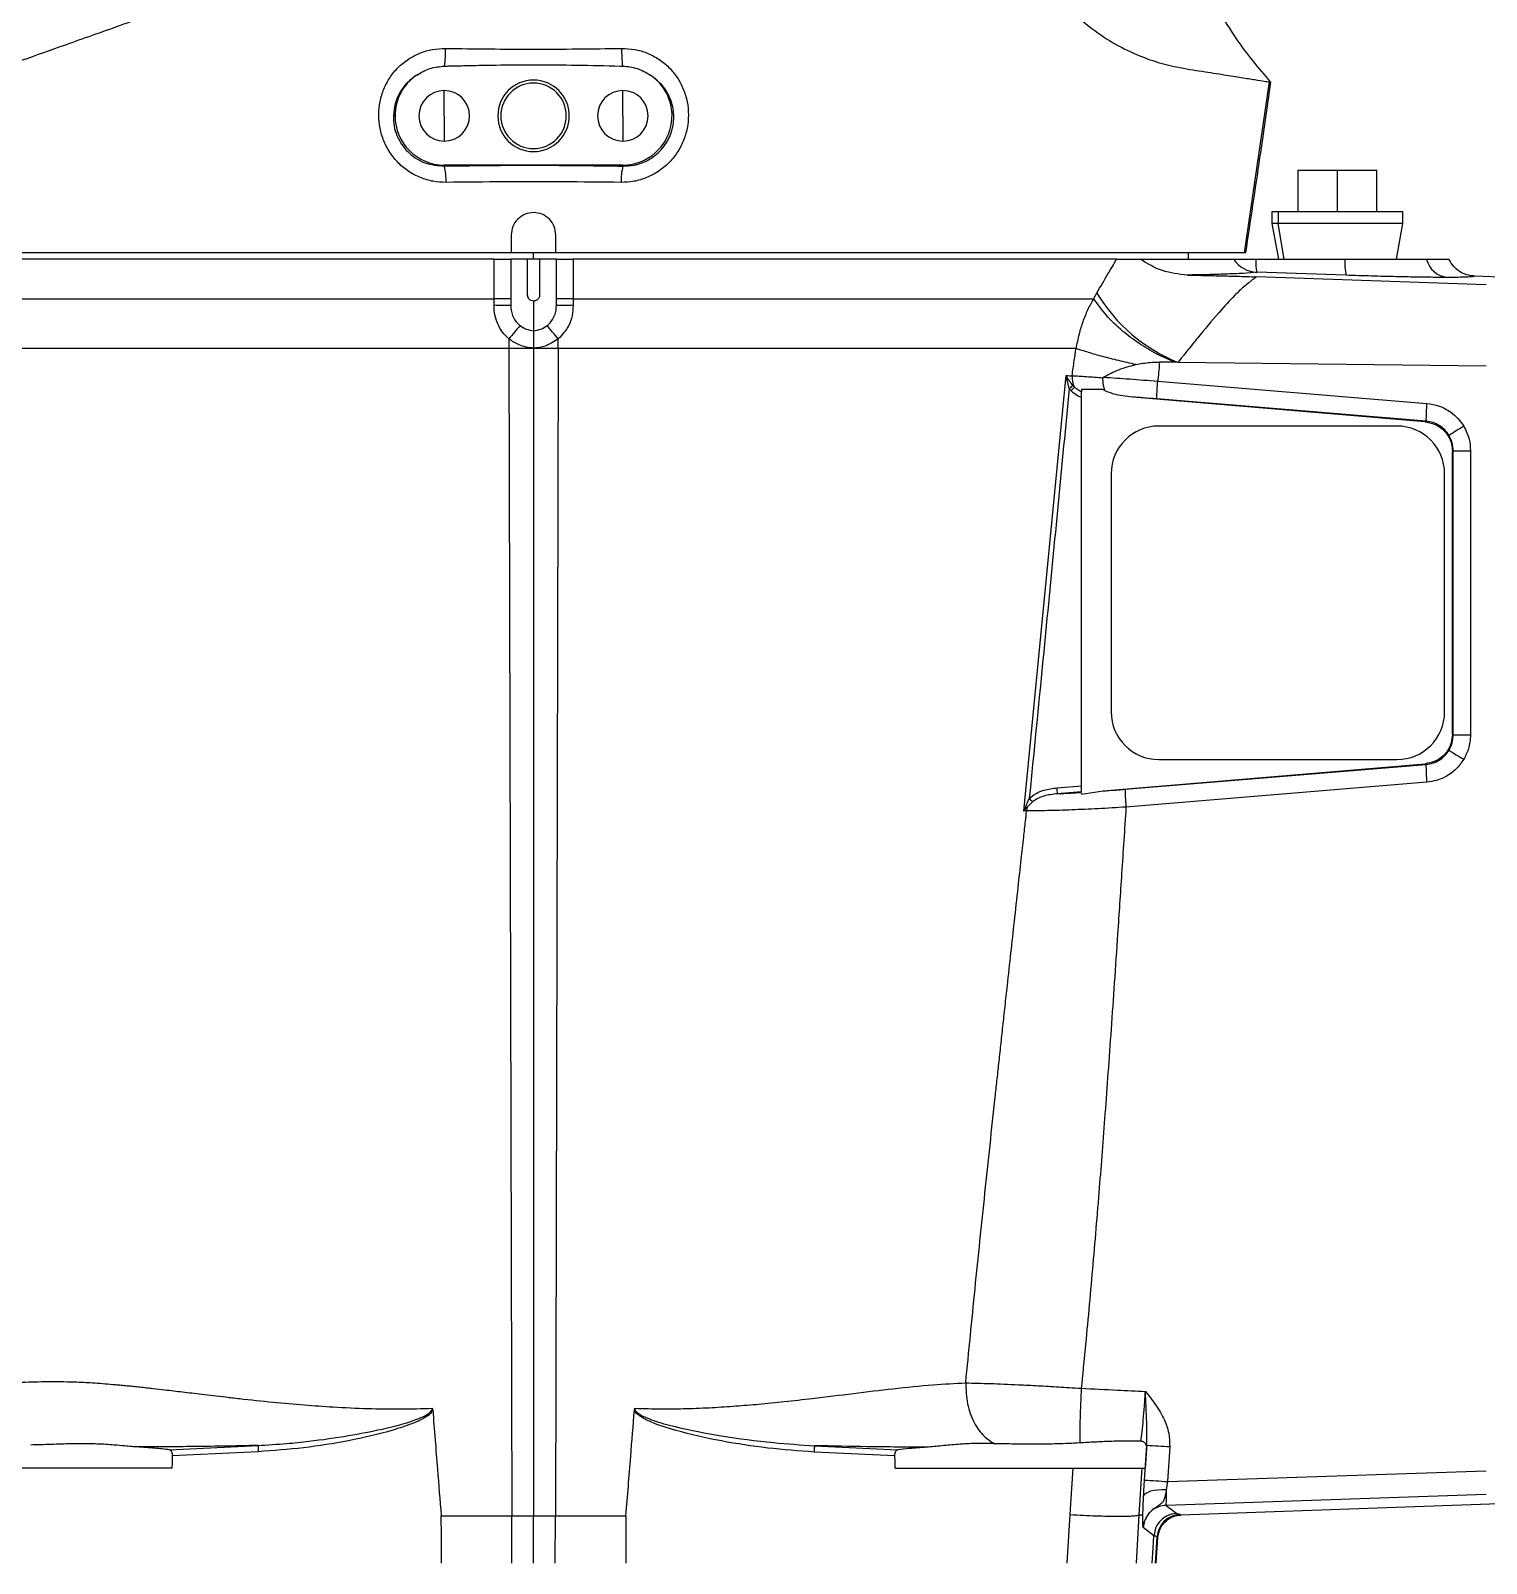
# Model space of a CAD drawing. Header units: millimetres. Extents: x -13464 to 9471, y -517 to 17126.
# Drawn here: x 6704.9 to 6949.3, y 452.9 to 710.4 of the extents above; entities that cross this region are included whole.
import ezdxf

# ---------------------------------------------------------------- set-up
doc = ezdxf.new("R2010")
doc.units = ezdxf.units.MM

msp = doc.modelspace()

# ---------------------------------------------------------------- linework, layer by layer
at = {"color": 7, "linetype": 'Continuous', "lineweight": 25}
for p, q in [((6774.34, 696.05), (6774.34, 700.3)), ((6804.34, 696.05), (6804.34, 700.3)), ((6912.89, 701.74), (6908.65, 673.05)), ((6766.08, 696.05), (6765.8, 696.05)), ((6774.34, 696.05), (6774.34, 691.8)), ((6804.34, 696.05), (6804.34, 691.8)), ((6774.34, 687.61), (6774.34, 687.78)), ((6804.34, 687.78), (6774.34, 687.78)), ((6804.34, 687.61), (6804.34, 687.78)), ((6917.7, 686.95), (6917.7, 679.95)), ((6917.7, 686.95), (6924.34, 686.95)), ((6924.34, 679.95), (6924.34, 686.95)), ((6924.34, 686.95), (6930.98, 686.95)), ((6930.98, 679.95), (6930.98, 686.95)), ((6913.34, 679.95), (6913.34, 677.95)), ((6914.39, 679.95), (6913.34, 679.95)), ((6914.39, 679.95), (6914.39, 677.95)), ((6935.34, 679.95), (6914.39, 679.95)), ((6935.34, 677.95), (6935.34, 679.95)), ((6913.34, 677.95), (6914.44, 671.95)), ((6914.39, 677.95), (6913.34, 677.95)), ((6935.34, 677.95), (6914.39, 677.95)), ((6915.39, 671.95), (6914.39, 677.95)), ((6934.24, 671.95), (6935.34, 677.95)), ((6782.72, 671.95), (6670.42, 671.95)), ((6782.72, 665.34), (6782.72, 671.95)), ((6782.72, 671.95), (6785.52, 671.95)), ((6785.52, 671.95), (6785.52, 665.34)), ((6788.34, 671.95), (6785.52, 671.95)), ((6793.09, 673.05), (6785.59, 673.05)), ((6788.34, 665.95), (6788.34, 671.95)), ((6790.34, 671.95), (6788.34, 671.95)), ((6789.34, 671.95), (6789.34, 673.05)), ((6790.34, 671.95), (6790.34, 665.95)), ((6793.17, 671.95), (6790.34, 671.95)), ((6793.17, 665.34), (6793.17, 671.95)), ((6793.17, 671.95), (6795.97, 671.95)), ((6795.97, 671.95), (6795.97, 665.34)), ((6887.26, 671.95), (6795.97, 671.95)), ((6887.26, 671.95), (6891.24, 671.95)), ((6899.34, 671.95), (6899.34, 673.05)), ((6906.94, 671.95), (6910.62, 671.95)), ((6908.96, 673.05), (6908.65, 673.05)), ((6925.79, 669.27), (6910.81, 669.77)), ((6949.34, 667.67), (6910.67, 669.01)), ((6953.06, 668.92), (6947.39, 669.12)), ((6670.42, 665.34), (6782.72, 665.34)), ((6785.52, 665.34), (6782.72, 665.34)), ((6785.52, 665.34), (6785.52, 664.18)), ((6789.34, 664.95), (6789.34, 659.96)), ((6793.17, 664.18), (6793.17, 665.34)), ((6795.97, 665.34), (6793.17, 665.34)), ((6795.97, 665.34), (6883.42, 665.34)), ((6785.2, 656.97), (6670.71, 656.97)), ((6789.34, 656.97), (6785.2, 656.97)), ((6785.2, 656.97), (6785.68, 460.95)), ((6789.34, 657.02), (6789.34, 656.97)), ((6793.49, 656.97), (6789.34, 656.97)), ((6789.34, 656.97), (6789.34, 460.95)), ((6793.49, 656.97), (6793.01, 460.95)), ((6880.46, 656.97), (6793.49, 656.97)), ((6897.01, 654.66), (6894.47, 654.69)), ((6897.62, 654.65), (6897.01, 654.66)), ((6949.34, 653.98), (6897.62, 654.65)), ((6871.68, 579.29), (6878.77, 652.42)), ((6879.29, 650.26), (6878.77, 652.42)), ((6894.17, 651.49), (6939.36, 647.75)), ((6880.18, 650.48), (6881.34, 649.72)), ((6884.96, 650.07), (6881.34, 650.07)), ((6881.34, 650.07), (6881.34, 649.72)), ((6881.34, 583.53), (6881.34, 648.72)), ((6885.33, 649.87), (6884.96, 650.07)), ((6939.09, 644.65), (6889.97, 648.81)), ((6939.21, 644.77), (6894.02, 648.51)), ((6934.34, 643.95), (6894.34, 643.95)), ((6939.09, 644.65), (6939.21, 644.77)), ((6943.79, 639.8), (6943.66, 639.68)), ((6943.66, 592.21), (6943.66, 639.68)), ((6943.79, 592.09), (6943.79, 639.8)), ((6943.79, 639.8), (6946.68, 639.8)), ((6946.68, 639.8), (6946.68, 592.09)), ((6886.34, 635.95), (6886.34, 595.95)), ((6942.34, 595.95), (6942.34, 635.95)), ((6943.66, 592.21), (6943.79, 592.09)), ((6943.79, 592.09), (6946.68, 592.09)), ((6885.01, 582.66), (6939.09, 587.24)), ((6888.68, 582.94), (6939.21, 587.12)), ((6894.34, 587.95), (6934.34, 587.95)), ((6939.21, 587.12), (6939.09, 587.24)), ((6877.25, 583.19), (6881.34, 583.53)), ((6881.34, 582.53), (6877.3, 582.19)), ((6881.34, 582.14), (6885.01, 582.66)), ((6881.34, 582.23), (6881.34, 582.14)), ((6939.36, 584.14), (6888.83, 579.96)), ((6872.13, 579.3), (6871.68, 579.29)), ((6871.71, 579.37), (6872.58, 581.4)), ((6872.21, 579.93), (6871.71, 579.37)), ((6872.21, 579.93), (6872.14, 579.3)), ((6873.13, 580.83), (6872.21, 579.93)), ((6728.22, 472.01), (6743.09, 472.75)), ((6743.1, 471.69), (6728.67, 470.98)), ((6850.02, 470.98), (6836.52, 471.64)), ((6836.54, 472.7), (6850.47, 472.01)), ((6891.95, 466.94), (6892.33, 472.8)), ((6896.17, 472.54), (6895.8, 466.68)), ((6728.61, 468.95), (6698.75, 468.95)), ((6850.08, 468.95), (6879.94, 468.95)), ((6891.49, 468.95), (6891, 461.12)), ((6891.49, 468.95), (6892.05, 468.95)), ((6895.8, 466.68), (6949.34, 468.5)), ((6895.8, 466.68), (6895.6, 465.31)), ((6949.34, 464.51), (6895.56, 462.68)), ((6773.84, 460.95), (6785.68, 460.95)), ((6785.68, 460.95), (6789.34, 460.95)), ((6785.7, 452.95), (6785.68, 460.95)), ((6789.34, 460.95), (6793.01, 460.95)), ((6789.34, 452.95), (6789.34, 460.95)), ((6792.99, 452.95), (6793.01, 460.95)), ((6793.01, 460.95), (6804.85, 460.95)), ((6878.97, 452.95), (6879.45, 461.13)), ((6891, 461.11), (6890.52, 452.95)), ((6895.56, 462.68), (6897.37, 461.32)), ((6897.91, 461.14), (6898.04, 461.05)), ((6953.06, 462.97), (6898.04, 461.05)), ((6891.94, 460.06), (6891.7, 458.94)), ((6891.7, 458.94), (6891.71, 459.09)), ((6893.53, 457.57), (6891.7, 458.94)), ((6893.79, 452.95), (6894.06, 457.39)), ((6893.92, 452.95), (6894.19, 457.3)), ((6894.19, 457.3), (6894.06, 457.39))]:
    msp.add_line(p, q, dxfattribs=at)
at = {"color": 7, "linetype": 'Continuous', "lineweight": 25, "flags": 128}
for points in [[(6785.2, 658.59), (6785.2, 658.39), (6785.2, 658.19), (6785.2, 657.98), (6785.2, 657.78), (6785.2, 657.58), (6785.2, 657.38), (6785.2, 657.18), (6785.2, 656.97)], [(6793.49, 656.97), (6793.49, 657.18), (6793.49, 657.38), (6793.49, 657.58), (6793.49, 657.78), (6793.49, 657.98), (6793.49, 658.19), (6793.49, 658.39), (6793.49, 658.59)], [(6897.97, 655.17), (6897.78, 654.88), (6897.62, 654.65)], [(6892.27, 472.3), (6892.15, 470.42), (6892.05, 468.95)], [(6728.67, 470.98), (6728.63, 469.84), (6728.61, 468.95)], [(6850.08, 468.95), (6850.05, 470.08), (6850.02, 470.98)], [(6879.45, 461.13), (6879.72, 465.51), (6879.94, 468.95)], [(6895.6, 465.31), (6894.87, 465.31), (6894.18, 465.26), (6893.54, 465.17), (6892.97, 465.04), (6892.5, 464.87), (6892.14, 464.67), (6891.9, 464.45), (6891.79, 464.2)], [(6773.88, 452.95), (6773.86, 457.43), (6773.84, 460.95)], [(6804.85, 460.95), (6804.83, 456.47), (6804.81, 452.95)], [(6891, 461.11), (6891.37, 461.09), (6891.66, 461.07)], [(6893.25, 452.95), (6893.4, 455.53), (6893.53, 457.57)]]:
    msp.add_lwpolyline(points, dxfattribs=at)
at = {"color": 7, "linetype": 'Continuous', "lineweight": 25}
for centre, radius, start, end in [((6751.71, 707.17), 22.86, 353.0649, 0.5113), ((6826.98, 707.17), 22.86, 179.4887, 186.9351), ((6774.34, 696.05), 8.26, 123.9668, 180), ((6804.34, 696.05), 8.26, 270, 56.0332), ((6774.34, 696.05), 4.25, 0, 180), ((6789.34, 696.05), 6, 90, 270), ((6789.34, 696.05), 5.5, 90, 270), ((6789.34, 696.05), 6, 270, 90), ((6789.34, 696.05), 5.5, 270, 90), ((6804.34, 696.05), 4.25, 0, 180), ((6774.34, 696.05), 8.26, 180, 270), ((6774.34, 696.05), 4.25, 180, 0), ((6804.34, 696.05), 4.25, 180, 0), ((6764.99, 685.16), 9.67, 358.2596, 14.6725), ((6813.7, 685.16), 9.67, 165.3275, 181.7404), ((6911.02, 674.67), 4.91, 213.7323, 267.5062), ((6917.52, 671.43), 6.91, 175.7076, 193.8914), ((6934.72, 671.23), 9.14, 175.5345, 192.3954), ((6943.28, 673.03), 4.14, 195.2035, 263.128), ((6777.54, 268.05), 396.21, 88.8466, 89.2524), ((6801.15, 268.05), 396.21, 90.7476, 91.1534), ((6907.92, 680.6), 27.93, 210.8218, 248.3517), ((7097.13, 397.2), 406.97, 139.6267, 140.0371), ((6481.56, 397.2), 406.97, 39.9629, 40.3733), ((6883.46, 652.15), 3.69, 176.0792, 207.0335), ((6861.54, 674.14), 29.75, 306.6173, 308.1583), ((6862.62, 668.14), 24.91, 312.9295, 314.831), ((6963.68, 645.05), 24.47, 173.6561, 180.657), ((6894.34, 635.95), 8, 90, 180), ((6934.34, 635.95), 8, 0, 90), ((6969.27, 603.14), 47.17, 120.1927, 123.7193), ((6894.34, 595.95), 8, 180, 270), ((6934.34, 595.95), 8, 270, 0), ((6969.27, 628.75), 47.17, 236.2807, 239.8073), ((6963.68, 586.84), 24.47, 179.343, 186.3439), ((6869.15, 582.29), 8.16, 359.343, 6.3439), ((6854.47, 563.5), 25.47, 42.8851, 44.6717), ((6924.9, 934.24), 462.59, 265.9616, 266.4394), ((6924.53, 928.38), 462.59, 265.9616, 266.4394), ((6878.15, 464.25), 17.48, 354.8559, 3.4917), ((6898.06, 457.14), 4, 92.0631, 176.4522), ((6891.89, 460), 0.0739, 54.8262, 62.3096)]:
    msp.add_arc(centre, radius, start, end, dxfattribs=at)
for points, knots in [([(6870.06, 731.4), (6870.31, 730.33), (6870.83, 728.18), (6871.94, 725.15), (6873.26, 722.31), (6875.3, 718.81), (6878.23, 715), (6882.09, 711.36), (6886.08, 708.56), (6890.03, 706.51), (6893.82, 705.08), (6897.79, 704.09), (6901.73, 703.54), (6905.36, 702.93), (6908.32, 702.47), (6910.58, 702.11), (6912.18, 701.85), (6912.63, 701.78), (6912.86, 701.74)], [0, 0, 0, 0, 0.030675, 0.061603, 0.092632, 0.123637, 0.185799, 0.247678, 0.310101, 0.372379, 0.434563, 0.497177, 0.581003, 0.664379, 0.747722, 0.831593, 0.915801, 1, 1, 1, 1]), ([(6734.69, 717.11), (6733.09, 716.26), (6729.8, 714.52), (6724.71, 712.96), (6719.85, 711.17), (6715.2, 709.54), (6709.67, 707.57), (6703.47, 705.37), (6696.84, 703.02), (6690.73, 700.85), (6685.22, 698.9), (6680.39, 697.19), (6676.25, 695.72), (6672.84, 694.51), (6670.12, 693.55), (6668.98, 693.14), (6668.41, 692.94)], [0, 0, 0, 0, 0.049944, 0.102548, 0.151291, 0.201716, 0.251255, 0.334728, 0.417497, 0.50015, 0.584779, 0.667927, 0.749713, 0.833797, 0.917178, 1, 1, 1, 1]), ([(6685.92, 706.24), (6686.49, 706.6), (6687.56, 707.27), (6689.04, 708.12), (6690.07, 708.7), (6690.59, 708.98), (6691.11, 709.26), (6691.64, 709.53), (6692.18, 709.81), (6692.96, 710.21), (6694.05, 710.75), (6695.52, 711.46), (6697.08, 712.18), (6699.42, 713.24), (6702.9, 714.76), (6706.57, 716.28), (6708.4, 717.03)], [0, 0, 0, 0, 0.162704, 0.307905, 0.343062, 0.377032, 0.40982, 0.441429, 0.471865, 0.501133, 0.568505, 0.632596, 0.693511, 0.751372, 0.876231, 1, 1, 1, 1]), ([(6913.17, 701.69), (6912.14, 702.89), (6910.18, 705.2), (6907.1, 709.26), (6905.3, 712.27), (6904.25, 714.03)], [0, 0, 0, 0, 0.3102941, 0.596533, 1, 1, 1, 1]), ([(6774.66, 684.87), (6773.92, 684.9), (6772.45, 684.96), (6770.32, 685.61), (6768.36, 686.65), (6766.62, 688.07), (6765.19, 689.81), (6764.14, 691.81), (6763.49, 693.98), (6763.27, 696.22), (6763.5, 698.45), (6764.14, 700.58), (6765.18, 702.53), (6766.57, 704.24), (6768.28, 705.62), (6770.24, 706.64), (6772.36, 707.28), (6773.83, 707.34), (6774.57, 707.37)], [0, 0, 0, 0, 0.062249, 0.124116, 0.186626, 0.249234, 0.312125, 0.375297, 0.438271, 0.501598, 0.564468, 0.627239, 0.689666, 0.751601, 0.813909, 0.875786, 0.937957, 1, 1, 1, 1]), ([(6804.12, 707.37), (6804.86, 707.34), (6806.34, 707.28), (6808.47, 706.64), (6810.42, 705.62), (6812.13, 704.23), (6813.52, 702.52), (6814.55, 700.57), (6815.2, 698.44), (6815.42, 696.2), (6815.2, 693.96), (6814.55, 691.79), (6813.49, 689.8), (6812.06, 688.06), (6810.32, 686.64), (6808.35, 685.61), (6806.23, 684.96), (6804.76, 684.9), (6804.03, 684.87)], [0, 0, 0, 0, 0.062528, 0.124357, 0.186577, 0.248549, 0.310729, 0.373166, 0.435825, 0.499039, 0.562078, 0.62534, 0.688432, 0.751127, 0.813965, 0.876087, 0.938236, 1, 1, 1, 1]), ([(6769.73, 702.9), (6769.17, 702.5), (6768.33, 701.89), (6767.52, 700.92), (6767.16, 700.39), (6766.98, 700.09), (6766.58, 699.41), (6766, 698.11), (6765.87, 696.73), (6765.8, 696.05)], [0, 0, 0, 0, 0.2503, 0.375125, 0.461687, 0.487255, 0.500962, 0.750209, 1, 1, 1, 1]), ([(6769.73, 702.9), (6770.45, 703.32), (6771.9, 704.16), (6773.57, 704.32), (6774.4, 704.41)], [0, 0, 0, 0, 0.498366, 1, 1, 1, 1]), ([(6774.4, 704.41), (6774.54, 704.41), (6774.93, 704.42), (6776.22, 704.45), (6778.63, 704.5), (6783.21, 704.6), (6791.75, 704.69), (6799.17, 704.52), (6804.15, 704.41), (6804.29, 704.41)], [0, 0, 0, 0, 0.01362, 0.039682, 0.129131, 0.255416, 0.500042, 0.986343, 1, 1, 1, 1]), ([(6804.29, 704.41), (6805.12, 704.33), (6806.78, 704.16), (6808.23, 703.32), (6808.96, 702.9)], [0, 0, 0, 0, 0.496978, 1, 1, 1, 1]), ([(6804.34, 687.61), (6804.96, 687.63), (6805.76, 687.66), (6807.51, 688.07), (6809.48, 688.98), (6811.5, 691.02), (6812.7, 693.52), (6813.03, 696.23), (6812.45, 698.89), (6811.1, 701.26), (6809.68, 702.35), (6808.96, 702.9)], [0, 0, 0, 0, 0.085275, 0.111, 0.250039, 0.379416, 0.499834, 0.62481, 0.749866, 0.874951, 1, 1, 1, 1]), ([(6908.96, 673.05), (6909.76, 678.38), (6911.18, 687.92), (6912.56, 697.48), (6913.17, 701.69)], [0, 0, 0, 0, 0.55862, 1, 1, 1, 1]), ([(6912.86, 701.74), (6912.87, 701.74), (6912.88, 701.74), (6912.89, 701.74), (6912.89, 701.74)], [0, 0, 0, 0, 0.499985, 1, 1, 1, 1]), ([(6912.89, 701.74), (6912.91, 701.73), (6912.96, 701.72), (6913.05, 701.71), (6913.12, 701.7), (6913.17, 701.69)], [0, 0, 0, 0, 0.25, 0.5, 1, 1, 1, 1]), ([(6765.8, 696.05), (6765.82, 695.48), (6765.86, 694.36), (6766.35, 692.75), (6767.14, 691.26), (6768.2, 689.98), (6769.52, 688.92), (6771.51, 687.85), (6773.23, 687.71), (6774.34, 687.61)], [0, 0, 0, 0, 0.1266, 0.249869, 0.372552, 0.500218, 0.616627, 0.750523, 1, 1, 1, 1]), ([(6774.34, 687.61), (6777.14, 687.65), (6782.73, 687.74), (6792.76, 687.77), (6799.95, 687.67), (6804.34, 687.61)], [0, 0, 0, 0, 0.280366, 0.559942, 1, 1, 1, 1]), ([(6804.03, 684.87), (6800.77, 684.91), (6794.26, 684.98), (6784.43, 684.98), (6777.92, 684.91), (6774.66, 684.87)], [0, 0, 0, 0, 0.333607, 0.666393, 1, 1, 1, 1]), ([(6793.09, 676.05), (6793.04, 676.54), (6792.93, 677.52), (6792.06, 678.76), (6790.82, 679.6), (6789.35, 679.89), (6787.87, 679.6), (6786.63, 678.77), (6785.76, 677.52), (6785.65, 676.54), (6785.59, 676.05)], [0, 0, 0, 0, 0.125058, 0.250008, 0.374896, 0.499775, 0.624711, 0.749762, 0.874838, 1, 1, 1, 1]), ([(6785.59, 676.05), (6785.59, 675.49), (6785.59, 674.49), (6785.59, 673.49), (6785.59, 673.05)], [0, 0, 0, 0, 0.56, 1, 1, 1, 1]), ([(6793.09, 673.05), (6793.09, 673.61), (6793.09, 674.61), (6793.09, 675.61), (6793.09, 676.05)], [0, 0, 0, 0, 0.56, 1, 1, 1, 1]), ([(6785.59, 673.05), (6782.01, 673.05), (6774.85, 673.05), (6764.17, 673.05), (6753.66, 673.05), (6743.52, 673.05), (6734.04, 673.05), (6725.24, 673.05), (6717.06, 673.05), (6709.39, 673.05), (6701.83, 673.05), (6694.57, 673.05), (6687.83, 673.05), (6682.09, 673.05), (6677.41, 673.05), (6673.74, 673.05), (6672.24, 673.05), (6671.49, 673.05)], [0, 0, 0, 0, 0.065567, 0.131073, 0.19746, 0.26369, 0.327713, 0.388479, 0.449099, 0.509626, 0.570066, 0.641911, 0.713662, 0.78533, 0.856935, 0.928487, 1, 1, 1, 1]), ([(6908.65, 673.05), (6908.37, 673.05), (6907.82, 673.05), (6905.75, 673.05), (6902.76, 673.05), (6898.82, 673.05), (6893.99, 673.05), (6888.32, 673.05), (6881.88, 673.05), (6874.68, 673.05), (6866.73, 673.05), (6858.06, 673.05), (6848.68, 673.05), (6838.57, 673.05), (6827.75, 673.05), (6816.39, 673.05), (6804.79, 673.05), (6796.99, 673.05), (6793.09, 673.05)], [0, 0, 0, 0, 0.061266, 0.122548, 0.183856, 0.245202, 0.306595, 0.366948, 0.427369, 0.487864, 0.548446, 0.610364, 0.672391, 0.735529, 0.801529, 0.86833, 0.934165, 1, 1, 1, 1]), ([(6883.94, 666.3), (6884.56, 667.37), (6885.68, 669.29), (6886.78, 671.13), (6887.26, 671.95)], [0, 0, 0, 0, 0.560019, 1, 1, 1, 1]), ([(6899.15, 669.31), (6897.7, 669.46), (6894.8, 669.77), (6892.43, 671.22), (6891.24, 671.95)], [0, 0, 0, 0, 0.4993735, 1, 1, 1, 1]), ([(6891.24, 671.95), (6893.02, 671.95), (6896.6, 671.95), (6900.91, 671.95), (6904.49, 671.95), (6906.12, 671.95), (6906.94, 671.95)], [0, 0, 0, 0, 0.250202, 0.500027, 0.750078, 1, 1, 1, 1]), ([(6910.62, 671.95), (6913.38, 671.95), (6918.37, 671.95), (6923.36, 671.95), (6925.6, 671.95)], [0, 0, 0, 0, 0.551444, 1, 1, 1, 1]), ([(6925.6, 671.95), (6926.93, 671.95), (6929.59, 671.95), (6933.31, 671.95), (6936.67, 671.95), (6938.41, 671.95), (6939.28, 671.95)], [0, 0, 0, 0, 0.249786, 0.500367, 0.749672, 1, 1, 1, 1]), ([(6939.28, 671.95), (6939.84, 671.95), (6940.97, 671.95), (6942.13, 671.95), (6942.9, 671.95), (6943.01, 671.95), (6943.06, 671.95)], [0, 0, 0, 0, 0.2494451, 0.4993607, 0.7484774, 1, 1, 1, 1]), ([(6947.39, 669.12), (6946.94, 669.17), (6946.04, 669.27), (6944.83, 669.87), (6943.77, 670.74), (6943.31, 671.53), (6943.06, 671.95)], [0, 0, 0, 0, 0.251968, 0.499713, 0.73413, 1, 1, 1, 1]), ([(6910.81, 669.77), (6910.09, 669.71), (6908.67, 669.59), (6905.77, 669.46), (6902.61, 669.37), (6900.3, 669.33), (6899.15, 669.31)], [0, 0, 0, 0, 0.279704, 0.560094, 0.780324, 1, 1, 1, 1]), ([(6899.15, 669.31), (6900.03, 669.29), (6901.81, 669.25), (6904.64, 669.19), (6907.58, 669.11), (6909.64, 669.05), (6910.67, 669.01)], [0, 0, 0, 0, 0.249781, 0.500076, 0.75013, 1, 1, 1, 1]), ([(6942.78, 668.92), (6942, 668.92), (6940.43, 668.92), (6937.52, 668.96), (6934.07, 669.03), (6930.12, 669.13), (6927.22, 669.22), (6925.79, 669.27)], [0, 0, 0, 0, 0.183691, 0.371467, 0.56096, 0.783, 1, 1, 1, 1]), ([(6910.49, 668.81), (6910.47, 668.8), (6910.44, 668.78), (6910.38, 668.73), (6910.29, 668.67), (6910.13, 668.55), (6909.84, 668.33), (6909.31, 667.92), (6908.37, 667.13), (6906.66, 665.51), (6904.09, 662.69), (6901.5, 659.56), (6899.54, 657.12), (6898.67, 656.03), (6898.24, 655.51), (6898.06, 655.28), (6897.97, 655.17)], [0, 0, 0, 0, 0.0041073, 0.0073239, 0.0130862, 0.0234349, 0.0421015, 0.0760258, 0.1383492, 0.2545503, 0.4742339, 0.767554, 0.8981085, 0.9553201, 0.9803774, 1, 1, 1, 1]), ([(6910.67, 669.01), (6910.63, 668.98), (6910.58, 668.91), (6910.52, 668.84), (6910.49, 668.81)], [0, 0, 0, 0, 0.56, 1, 1, 1, 1]), ([(6947.39, 669.12), (6947.32, 669.08), (6947.18, 669.02), (6946.09, 668.96), (6944.63, 668.92), (6943.39, 668.92), (6942.78, 668.92)], [0, 0, 0, 0, 0.278447, 0.560429, 0.78162, 1, 1, 1, 1]), ([(6782.71, 664.23), (6782.71, 664.44), (6782.72, 664.81), (6782.72, 665.18), (6782.72, 665.34)], [0, 0, 0, 0, 0.560001, 1, 1, 1, 1]), ([(6785.2, 658.59), (6784.82, 658.96), (6784.05, 659.69), (6783.27, 661.1), (6782.78, 662.63), (6782.73, 663.69), (6782.71, 664.23)], [0, 0, 0, 0, 0.249024, 0.498966, 0.748709, 1, 1, 1, 1]), ([(6785.52, 664.18), (6785.54, 663.85), (6785.57, 663.19), (6785.89, 662.26), (6786.38, 661.44), (6786.85, 661.02), (6787.08, 660.82)], [0, 0, 0, 0, 0.260047, 0.513359, 0.759531, 1, 1, 1, 1]), ([(6789.34, 664.95), (6789.2, 664.96), (6788.91, 665), (6788.57, 665.27), (6788.38, 665.61), (6788.36, 665.84), (6788.34, 665.95)], [0, 0, 0, 0, 0.2703361, 0.5625269, 0.7897972, 1, 1, 1, 1]), ([(6790.34, 665.95), (6790.33, 665.8), (6790.29, 665.51), (6790.02, 665.17), (6789.68, 664.98), (6789.45, 664.96), (6789.34, 664.95)], [0, 0, 0, 0, 0.270187, 0.562332, 0.789676, 1, 1, 1, 1]), ([(6791.61, 660.82), (6791.84, 661.02), (6792.31, 661.44), (6792.8, 662.26), (6793.12, 663.19), (6793.15, 663.85), (6793.17, 664.18)], [0, 0, 0, 0, 0.240469, 0.486641, 0.739953, 1, 1, 1, 1]), ([(6795.98, 664.23), (6795.95, 663.63), (6795.88, 662.44), (6795.19, 660.4), (6794.13, 659.28), (6793.49, 658.59)], [0, 0, 0, 0, 0.28166, 0.561175, 1, 1, 1, 1]), ([(6795.97, 665.34), (6795.97, 665.14), (6795.97, 664.76), (6795.98, 664.39), (6795.98, 664.23)], [0, 0, 0, 0, 0.559999, 1, 1, 1, 1]), ([(6880.46, 656.97), (6880.63, 657.79), (6880.95, 659.34), (6881.61, 661.54), (6882.42, 663.55), (6883.08, 664.74), (6883.42, 665.34)], [0, 0, 0, 0, 0.264605, 0.499911, 0.746251, 1, 1, 1, 1]), ([(6883.42, 665.34), (6883.51, 665.53), (6883.68, 665.85), (6883.86, 666.16), (6883.94, 666.3)], [0, 0, 0, 0, 0.559983, 1, 1, 1, 1]), ([(6897.01, 654.66), (6896, 655.1), (6893.94, 655.99), (6890.97, 657.79), (6888.06, 659.99), (6885.39, 662.55), (6884.07, 664.42), (6883.42, 665.34)], [0, 0, 0, 0, 0.18253, 0.370788, 0.561465, 0.784307, 1, 1, 1, 1]), ([(6787.08, 660.82), (6787.42, 660.6), (6788.11, 660.15), (6788.93, 660.03), (6789.34, 659.96)], [0, 0, 0, 0, 0.487303, 1, 1, 1, 1]), ([(6789.34, 659.96), (6789.76, 660.03), (6790.58, 660.15), (6791.27, 660.6), (6791.61, 660.82)], [0, 0, 0, 0, 0.512697, 1, 1, 1, 1]), ([(6789.34, 659.96), (6789.34, 659.52), (6789.34, 658.64), (6789.34, 657.56), (6789.34, 657.02)], [0, 0, 0, 0, 0.499601, 1, 1, 1, 1]), ([(6789.34, 657.02), (6788.5, 657.14), (6787, 657.36), (6785.75, 658.21), (6785.2, 658.59)], [0, 0, 0, 0, 0.55916, 1, 1, 1, 1]), ([(6793.49, 658.59), (6792.78, 658.13), (6791.51, 657.29), (6790.01, 657.1), (6789.34, 657.02)], [0, 0, 0, 0, 0.560044, 1, 1, 1, 1]), ([(6879.78, 652.41), (6879.9, 653.26), (6880.1, 654.79), (6880.35, 656.31), (6880.46, 656.97)], [0, 0, 0, 0, 0.55996, 1, 1, 1, 1]), ([(6890.47, 654.27), (6889.5, 654.49), (6887.57, 654.93), (6884.9, 655.62), (6882.46, 656.31), (6881.13, 656.75), (6880.46, 656.97)], [0, 0, 0, 0, 0.2500004, 0.5, 0.7500001, 1, 1, 1, 1]), ([(6885.05, 652.15), (6885.89, 652.6), (6887.57, 653.5), (6889.51, 654.02), (6890.47, 654.27)], [0, 0, 0, 0, 0.504005, 1, 1, 1, 1]), ([(6890.47, 654.27), (6891.27, 654.42), (6892.58, 654.67), (6893.94, 654.68), (6894.47, 654.69)], [0, 0, 0, 0, 0.61102, 1, 1, 1, 1]), ([(6894.47, 654.69), (6894.41, 654.09), (6894.31, 653.03), (6894.21, 651.96), (6894.17, 651.49)], [0, 0, 0, 0, 0.5585296, 1, 1, 1, 1]), ([(6878.77, 652.42), (6878.96, 652.42), (6879.3, 652.41), (6879.64, 652.41), (6879.78, 652.41)], [0, 0, 0, 0, 0.56, 1, 1, 1, 1]), ([(6878.77, 652.42), (6878.93, 652.14), (6879.24, 651.58), (6879.7, 651.02), (6879.92, 650.74)], [0, 0, 0, 0, 0.506906, 1, 1, 1, 1]), ([(6879.78, 652.41), (6880.55, 652.36), (6882.08, 652.28), (6884.01, 652.14), (6884.97, 652.07)], [0, 0, 0, 0, 0.499335, 1, 1, 1, 1]), ([(6884.97, 652.07), (6884.97, 652.07), (6884.97, 652.08), (6884.98, 652.1), (6885.01, 652.13), (6885.03, 652.14), (6885.05, 652.15)], [0, 0, 0, 0, 0.108972, 0.22502, 0.499916, 1, 1, 1, 1]), ([(6885.33, 649.87), (6885.27, 650.02), (6885.14, 650.33), (6885.03, 650.88), (6884.96, 651.47), (6884.97, 651.87), (6884.97, 652.07)], [0, 0, 0, 0, 0.255218, 0.510529, 0.760408, 1, 1, 1, 1]), ([(6885.05, 652.15), (6886.49, 652.06), (6889.38, 651.88), (6892.57, 651.62), (6894.17, 651.49)], [0, 0, 0, 0, 0.498843, 1, 1, 1, 1]), ([(6879.29, 650.26), (6878.05, 637.4), (6875.85, 614.45), (6873.58, 591.5), (6872.58, 581.4)], [0, 0, 0, 0, 0.56, 1, 1, 1, 1]), ([(6879.58, 649.9), (6879.52, 649.97), (6879.42, 650.08), (6879.33, 650.2), (6879.29, 650.26)], [0, 0, 0, 0, 0.559954, 1, 1, 1, 1]), ([(6881.34, 648.72), (6880.98, 648.89), (6880.33, 649.2), (6879.81, 649.69), (6879.58, 649.9)], [0, 0, 0, 0, 0.560392, 1, 1, 1, 1]), ([(6879.92, 650.74), (6879.97, 650.69), (6880.05, 650.6), (6880.14, 650.51), (6880.18, 650.48)], [0, 0, 0, 0, 0.559954, 1, 1, 1, 1]), ([(6881.34, 648.72), (6881.34, 648.82), (6881.34, 649.03), (6881.34, 649.32), (6881.34, 649.56), (6881.34, 649.67), (6881.34, 649.72)], [0, 0, 0, 0, 0.249778, 0.499891, 0.749267, 1, 1, 1, 1]), ([(6889.97, 648.81), (6889.41, 648.87), (6888.33, 648.98), (6886.75, 649.27), (6885.8, 649.67), (6885.33, 649.87)], [0, 0, 0, 0, 0.351325, 0.682753, 1, 1, 1, 1]), ([(6894.02, 648.51), (6893.25, 648.57), (6891.88, 648.68), (6890.55, 648.77), (6889.97, 648.81)], [0, 0, 0, 0, 0.559929, 1, 1, 1, 1]), ([(6939.36, 647.75), (6940.05, 647.64), (6941.45, 647.42), (6943.22, 646.46), (6944.61, 645.27), (6945.24, 644.36), (6945.55, 643.91)], [0, 0, 0, 0, 0.276936, 0.5612879, 0.7837349, 1, 1, 1, 1]), ([(6939.09, 644.65), (6939.76, 644.52), (6941.13, 644.23), (6942.64, 642.89), (6943.52, 641.28), (6943.62, 640.2), (6943.66, 639.68)], [0, 0, 0, 0, 0.27139, 0.562085, 0.788553, 1, 1, 1, 1]), ([(6943.09, 642.37), (6942.86, 642.69), (6942.41, 643.34), (6941.48, 644.06), (6940.4, 644.59), (6939.61, 644.71), (6939.21, 644.77)], [0, 0, 0, 0, 0.246865, 0.498815, 0.740572, 1, 1, 1, 1]), ([(6945.55, 643.91), (6945.91, 643.18), (6946.56, 641.88), (6946.65, 640.44), (6946.68, 639.8)], [0, 0, 0, 0, 0.559816, 1, 1, 1, 1]), ([(6943.79, 639.8), (6943.76, 640.26), (6943.7, 641.17), (6943.29, 641.97), (6943.09, 642.37)], [0, 0, 0, 0, 0.5066319, 1, 1, 1, 1]), ([(6943.66, 592.21), (6943.58, 591.54), (6943.42, 590.15), (6942.21, 588.53), (6940.68, 587.52), (6939.61, 587.33), (6939.09, 587.24)], [0, 0, 0, 0, 0.2714454, 0.5621567, 0.7885978, 1, 1, 1, 1]), ([(6943.09, 589.52), (6943.29, 589.92), (6943.7, 590.72), (6943.76, 591.63), (6943.79, 592.09)], [0, 0, 0, 0, 0.493368, 1, 1, 1, 1]), ([(6946.68, 592.09), (6946.62, 591.28), (6946.51, 589.83), (6945.84, 588.55), (6945.55, 587.98)], [0, 0, 0, 0, 0.560165, 1, 1, 1, 1]), ([(6939.21, 587.12), (6939.61, 587.18), (6940.4, 587.3), (6941.48, 587.83), (6942.41, 588.55), (6942.86, 589.2), (6943.09, 589.52)], [0, 0, 0, 0, 0.259415, 0.501185, 0.753124, 1, 1, 1, 1]), ([(6945.55, 587.98), (6945.14, 587.41), (6944.32, 586.25), (6942.69, 585.1), (6941, 584.37), (6939.9, 584.22), (6939.36, 584.14)], [0, 0, 0, 0, 0.276202, 0.560372, 0.783119, 1, 1, 1, 1]), ([(6872.58, 581.4), (6872.95, 581.7), (6873.7, 582.31), (6875.3, 582.93), (6876.51, 583.09), (6877.25, 583.19)], [0, 0, 0, 0, 0.27968, 0.560689, 1, 1, 1, 1]), ([(6877.3, 582.19), (6876.54, 582.1), (6875.42, 581.97), (6874.01, 581.46), (6873.42, 581.04), (6873.13, 580.83)], [0, 0, 0, 0, 0.514724, 0.762747, 1, 1, 1, 1]), ([(6877.3, 582.19), (6878.03, 582.23), (6879.32, 582.29), (6880.73, 582.37), (6881.34, 582.41)], [0, 0, 0, 0, 0.562032, 1, 1, 1, 1]), ([(6881.34, 582.53), (6881.34, 582.55), (6881.34, 582.6), (6881.34, 582.87), (6881.34, 583.2), (6881.34, 583.42), (6881.34, 583.53)], [0, 0, 0, 0, 0.270728, 0.561743, 0.788616, 1, 1, 1, 1]), ([(6885.01, 582.66), (6885.69, 582.71), (6886.9, 582.8), (6888.14, 582.9), (6888.68, 582.94)], [0, 0, 0, 0, 0.55959, 1, 1, 1, 1]), ([(6861.91, 483.26), (6862.43, 488.52), (6863.48, 499.15), (6865.14, 515.14), (6866.38, 526.78), (6867.17, 534.03), (6867.48, 536.93), (6867.82, 539.99), (6868.16, 543.18), (6868.53, 546.53), (6868.98, 550.64), (6869.5, 555.39), (6870.11, 560.89), (6870.68, 566.14), (6871.2, 570.86), (6871.61, 574.57), (6871.91, 577.28), (6872.07, 578.74), (6872.13, 579.3)], [0, 0, 0, 0, 0.164194, 0.331839, 0.499161, 0.527897, 0.558161, 0.589952, 0.623271, 0.658117, 0.694492, 0.751583, 0.806606, 0.866332, 0.915535, 0.954214, 0.982369, 1, 1, 1, 1]), ([(6871.71, 579.37), (6871.71, 579.35), (6871.69, 579.33), (6871.68, 579.3), (6871.68, 579.29)], [0, 0, 0, 0, 0.56116, 1, 1, 1, 1]), ([(6888.83, 579.96), (6887.26, 579.86), (6884.14, 579.67), (6879.68, 579.47), (6875.55, 579.34), (6873.27, 579.32), (6872.14, 579.3)], [0, 0, 0, 0, 0.250775, 0.49997, 0.74972, 1, 1, 1, 1]), ([(6888.83, 579.96), (6888.59, 576.23), (6888.12, 569.14), (6887.47, 559.29), (6886.88, 550.58), (6886.34, 542.79), (6885.82, 535.47), (6885.32, 528.62), (6884.83, 522.21), (6884.32, 515.77), (6883.78, 509.18), (6883.2, 502.36), (6882.59, 495.61), (6881.97, 488.95), (6881.53, 484.54), (6881.32, 482.35)], [0, 0, 0, 0, 0.114409, 0.217815, 0.302351, 0.382085, 0.457019, 0.527153, 0.592486, 0.654217, 0.725016, 0.794992, 0.864148, 0.932483, 1, 1, 1, 1]), ([(6683.64, 482.51), (6683.82, 482.42), (6684.2, 482.21), (6684.98, 482.03), (6685.94, 481.94), (6687.03, 481.93), (6688.22, 482), (6689.56, 482.11), (6691.22, 482.28), (6693.45, 482.52), (6696.3, 482.83), (6699.89, 483.17), (6703.91, 483.41), (6708.18, 483.51), (6712.14, 483.45), (6715.75, 483.25), (6718.27, 483.05), (6720.11, 482.88), (6721.12, 482.78), (6722.16, 482.68), (6723.23, 482.57), (6724.33, 482.45), (6725.71, 482.29), (6727.73, 482.06), (6729.89, 481.8), (6731.98, 481.55), (6733.69, 481.35), (6735.6, 481.13), (6737.7, 480.88), (6741.02, 480.5), (6745.4, 480.03), (6750.68, 479.56), (6755.98, 479.18), (6761.37, 478.93), (6766.92, 478.84), (6770.56, 478.94), (6772.33, 478.98)], [0, 0, 0, 0, 0.029447, 0.06011, 0.092009, 0.12516, 0.151238, 0.180826, 0.21393, 0.250552, 0.300519, 0.350807, 0.403404, 0.454627, 0.500441, 0.531656, 0.56572, 0.575114, 0.584705, 0.594491, 0.604474, 0.614653, 0.625029, 0.642495, 0.669173, 0.682422, 0.697144, 0.713337, 0.731002, 0.750136, 0.79591, 0.837619, 0.875278, 0.919059, 0.960618, 1, 1, 1, 1]), ([(6806.36, 478.99), (6807.85, 478.95), (6810.77, 478.87), (6815.1, 478.92), (6819.27, 479.1), (6823.3, 479.36), (6827.33, 479.7), (6831.62, 480.13), (6836.97, 480.73), (6843.11, 481.49), (6849.89, 482.32), (6856.2, 482.97), (6860.1, 483.17), (6861.91, 483.26)], [0, 0, 0, 0, 0.072556, 0.141651, 0.212418, 0.278688, 0.34367, 0.417504, 0.500208, 0.625518, 0.750672, 0.884067, 1, 1, 1, 1]), ([(6861.91, 483.26), (6861.96, 482.07), (6862.05, 479.69), (6863.22, 476.54), (6864.85, 474.21), (6866.17, 473.41), (6866.78, 473.04)], [0, 0, 0, 0, 0.266861, 0.533438, 0.781854, 1, 1, 1, 1]), ([(6861.91, 483.26), (6863.26, 483.22), (6865.96, 483.16), (6869.66, 483), (6872.41, 482.87), (6874.09, 482.78), (6875.8, 482.69), (6877.53, 482.59), (6879.37, 482.47), (6880.64, 482.39), (6881.32, 482.35)], [0, 0, 0, 0, 0.244442, 0.493228, 0.576166, 0.658211, 0.739989, 0.822125, 0.905246, 1, 1, 1, 1]), ([(6881.32, 482.35), (6881.27, 481.43), (6881.18, 479.53), (6881.09, 476.86), (6881.05, 474.56), (6881.06, 473.62), (6881.07, 473.16)], [0, 0, 0, 0, 0.235861, 0.487956, 0.746466, 1, 1, 1, 1]), ([(6881.32, 482.35), (6883.33, 482.25), (6886.92, 482.07), (6890.52, 481.89), (6892.1, 481.81)], [0, 0, 0, 0, 0.5598954, 1, 1, 1, 1]), ([(6891.36, 473.48), (6891.42, 473.97), (6891.54, 474.97), (6891.74, 477.02), (6891.93, 479.33), (6892.04, 480.98), (6892.1, 481.81)], [0, 0, 0, 0, 0.2500703, 0.4993613, 0.7491341, 1, 1, 1, 1]), ([(6892.33, 472.8), (6892.34, 473.88), (6892.36, 475.69), (6892.22, 478.81), (6892.14, 480.77), (6892.1, 481.81)], [0, 0, 0, 0, 0.407871, 0.686408, 1, 1, 1, 1]), ([(6892.1, 481.81), (6892.7, 481.05), (6893.9, 479.53), (6895.26, 477.2), (6896.12, 474.83), (6896.16, 473.31), (6896.17, 472.54)], [0, 0, 0, 0, 0.280611, 0.560398, 0.780043, 1, 1, 1, 1]), ([(6743.09, 472.75), (6744.68, 472.84), (6747.53, 473.01), (6752.6, 473.54), (6757.97, 474.3), (6763.91, 475.45), (6768.1, 476.49), (6770.74, 477.53), (6771.71, 478.03), (6772.19, 478.52), (6772.33, 478.78), (6772.33, 478.91), (6772.33, 478.98)], [0, 0, 0, 0, 0.157675, 0.281724, 0.503114, 0.691736, 0.88003, 0.926644, 0.972129, 0.986448, 0.993332, 1, 1, 1, 1]), ([(6772.33, 478.98), (6772.36, 478.93), (6772.4, 478.83), (6772.41, 478.73), (6772.42, 478.68)], [0, 0, 0, 0, 0.5593414, 1, 1, 1, 1]), ([(6806.27, 478.69), (6806.28, 478.74), (6806.29, 478.84), (6806.33, 478.94), (6806.36, 478.99)], [0, 0, 0, 0, 0.500146, 1, 1, 1, 1]), ([(6806.36, 478.99), (6806.36, 478.92), (6806.36, 478.77), (6806.51, 478.51), (6806.89, 478.13), (6807.87, 477.56), (6809.98, 476.73), (6814.41, 475.52), (6821.17, 474.25), (6828.99, 473.19), (6834.23, 472.85), (6836.54, 472.7)], [0, 0, 0, 0, 0.006664, 0.013573, 0.028039, 0.058293, 0.120225, 0.245641, 0.496963, 0.778708, 1, 1, 1, 1]), ([(6772.42, 478.68), (6772.31, 478.49), (6772.09, 478.09), (6771.43, 477.61), (6770.4, 477), (6768.45, 476.18), (6764.36, 474.85), (6758.29, 473.47), (6750.74, 472.24), (6745.65, 471.88), (6743.1, 471.69)], [0, 0, 0, 0, 0.021824, 0.043835, 0.078381, 0.140106, 0.250268, 0.500115, 0.749956, 1, 1, 1, 1]), ([(6772.42, 478.68), (6772.68, 475.37), (6773.13, 469.46), (6773.62, 463.55), (6773.84, 460.95)], [0, 0, 0, 0, 0.560001, 1, 1, 1, 1]), ([(6804.85, 460.95), (6805.13, 464.26), (6805.61, 470.17), (6806.07, 476.08), (6806.27, 478.69)], [0, 0, 0, 0, 0.559999, 1, 1, 1, 1]), ([(6836.52, 471.64), (6833.9, 471.83), (6828.66, 472.21), (6820.87, 473.42), (6814.31, 474.87), (6809.76, 476.31), (6807.64, 477.36), (6806.67, 478.03), (6806.4, 478.47), (6806.27, 478.69)], [0, 0, 0, 0, 0.250021, 0.499847, 0.74962, 0.889879, 0.95153, 0.975806, 1, 1, 1, 1]), ([(6722.74, 472.49), (6722.46, 472.51), (6721.79, 472.56), (6720.53, 472.67), (6719.07, 472.8), (6717.53, 472.92), (6716.1, 472.99), (6714.18, 473.05), (6711.62, 473.03), (6708.37, 472.9), (6706.03, 472.84), (6704.89, 472.81)], [0, 0, 0, 0, 0.0571743, 0.1406558, 0.2504454, 0.3358991, 0.4194111, 0.5010034, 0.6595375, 0.8333446, 1, 1, 1, 1]), ([(6743.09, 472.75), (6741.12, 472.7), (6737.24, 472.62), (6731.95, 472.55), (6727.11, 472.5), (6724.21, 472.49), (6722.74, 472.49)], [0, 0, 0, 0, 0.27971, 0.550639, 0.772853, 1, 1, 1, 1]), ([(6728.22, 472.01), (6727.41, 472.11), (6725.81, 472.29), (6723.76, 472.42), (6722.74, 472.49)], [0, 0, 0, 0, 0.50442, 1, 1, 1, 1]), ([(6728.22, 472.01), (6728.28, 471.99), (6728.4, 471.95), (6728.53, 471.76), (6728.6, 471.56), (6728.64, 471.38), (6728.67, 471.18), (6728.67, 471.05), (6728.67, 470.98)], [0, 0, 0, 0, 0.249565, 0.498463, 0.626499, 0.748834, 0.874661, 1, 1, 1, 1]), ([(6855.37, 472.45), (6853.76, 472.46), (6850.48, 472.47), (6844.23, 472.54), (6839.49, 472.64), (6836.54, 472.7)], [0, 0, 0, 0, 0.268474, 0.545418, 1, 1, 1, 1]), ([(6850.02, 470.98), (6850.02, 471.05), (6850.02, 471.18), (6850.05, 471.38), (6850.09, 471.56), (6850.16, 471.76), (6850.29, 471.95), (6850.41, 471.99), (6850.47, 472.01)], [0, 0, 0, 0, 0.124817, 0.250159, 0.372452, 0.500535, 0.750213, 1, 1, 1, 1]), ([(6855.37, 472.45), (6854.36, 472.38), (6852.54, 472.25), (6851.1, 472.09), (6850.47, 472.01)], [0, 0, 0, 0, 0.559918, 1, 1, 1, 1]), ([(6866.78, 473.04), (6865.71, 473.06), (6863.57, 473.1), (6860.61, 472.95), (6857.84, 472.67), (6856.19, 472.53), (6855.37, 472.45)], [0, 0, 0, 0, 0.249723, 0.499135, 0.749529, 1, 1, 1, 1]), ([(6881.07, 473.16), (6879.81, 473.1), (6877.28, 472.98), (6873.63, 472.96), (6870.1, 472.97), (6867.89, 473.02), (6866.78, 473.04)], [0, 0, 0, 0, 0.249986, 0.500076, 0.750178, 1, 1, 1, 1]), ([(6891.36, 473.48), (6890.52, 473.49), (6888.78, 473.5), (6886.19, 473.43), (6883.59, 473.31), (6881.91, 473.21), (6881.07, 473.16)], [0, 0, 0, 0, 0.240711, 0.499896, 0.74957, 1, 1, 1, 1]), ([(6891.36, 473.48), (6891.43, 473.47), (6891.57, 473.46), (6891.76, 473.37), (6891.93, 473.25), (6892.11, 473.04), (6892.26, 472.72), (6892.26, 472.44), (6892.27, 472.3)], [0, 0, 0, 0, 0.124876, 0.250213, 0.373262, 0.500602, 0.750327, 1, 1, 1, 1]), ([(6892.33, 472.8), (6892.31, 472.7), (6892.29, 472.53), (6892.27, 472.37), (6892.27, 472.3)], [0, 0, 0, 0, 0.559738, 1, 1, 1, 1]), ([(6879.94, 468.95), (6880.68, 468.95), (6882.18, 468.95), (6884.32, 468.95), (6886.3, 468.95), (6888.03, 468.95), (6889.48, 468.95), (6890.56, 468.95), (6891.29, 468.95), (6891.42, 468.95), (6891.49, 468.95)], [0, 0, 0, 0, 0.124847, 0.249973, 0.374552, 0.499815, 0.62431, 0.749578, 0.874167, 1, 1, 1, 1]), ([(6891.79, 464.2), (6891.82, 464.7), (6891.86, 465.6), (6891.92, 466.53), (6891.95, 466.94)], [0, 0, 0, 0, 0.559546, 1, 1, 1, 1]), ([(6891.66, 461.07), (6891.68, 461.59), (6891.71, 462.52), (6891.77, 463.69), (6891.79, 464.2)], [0, 0, 0, 0, 0.5610453, 1, 1, 1, 1]), ([(6895.6, 465.31), (6895.55, 464.99), (6895.45, 464.41), (6895.25, 463.69), (6894.97, 463.13), (6894.48, 462.71), (6893.73, 462.28), (6893, 461.72), (6892.34, 460.98), (6892.08, 460.39), (6891.93, 460.07)], [0, 0, 0, 0, 0.136453, 0.249818, 0.374604, 0.499443, 0.6152, 0.74968, 0.862294, 1, 1, 1, 1]), ([(6891, 461.12), (6891, 461.12), (6891, 461.11), (6891, 461.11), (6891, 461.11)], [0, 0, 0, 0, 0.5599961, 1, 1, 1, 1]), ([(6891.71, 459.09), (6891.71, 459.11), (6891.71, 459.18), (6891.7, 459.17), (6891.69, 459.22), (6891.69, 459.28), (6891.67, 459.44), (6891.66, 459.77), (6891.65, 460.34), (6891.66, 460.83), (6891.66, 461.07)], [0, 0, 0, 0, 0.0155657, 0.0631026, 0.1007089, 0.1672262, 0.2863464, 0.4993722, 0.7496719, 1, 1, 1, 1]), ([(6895.56, 462.68), (6895.14, 462.63), (6894.36, 462.53), (6893.3, 461.95), (6892.44, 461.14), (6892.1, 460.42), (6891.94, 460.06)], [0, 0, 0, 0, 0.266224, 0.501295, 0.754608, 1, 1, 1, 1]), ([(6897.37, 461.32), (6897.07, 461.29), (6896.5, 461.23), (6895.58, 460.87), (6894.61, 460.18), (6893.77, 459.02), (6893.61, 458.05), (6893.53, 457.58)], [0, 0, 0, 0, 0.15733, 0.293373, 0.500873, 0.758567, 1, 1, 1, 1]), ([(6894.19, 457.3), (6894.28, 457.83), (6894.48, 458.92), (6895.51, 460.15), (6896.77, 460.89), (6897.62, 461), (6898.04, 461.05)], [0, 0, 0, 0, 0.271444, 0.562073, 0.788496, 1, 1, 1, 1]), ([(6897.37, 461.32), (6897.51, 461.29), (6897.76, 461.23), (6897.87, 461.17), (6897.91, 461.14)], [0, 0, 0, 0, 0.559992, 1, 1, 1, 1]), ([(6891.93, 460.07), (6891.89, 459.96), (6891.83, 459.78), (6891.75, 459.45), (6891.72, 459.23), (6891.71, 459.09)], [0, 0, 0, 0, 0.335519, 0.576085, 1, 1, 1, 1]), ([(6893.53, 457.58), (6893.53, 457.58), (6893.53, 457.57), (6893.53, 457.57), (6893.53, 457.57)], [0, 0, 0, 0, 0.560001, 1, 1, 1, 1]), ([(6894.06, 457.39), (6894, 457.42), (6893.89, 457.49), (6893.64, 457.55), (6893.53, 457.58)], [0, 0, 0, 0, 0.561945, 1, 1, 1, 1])]:
    msp.add_open_spline(points, degree=3, knots=knots, dxfattribs=at)
for points in [[(6774.57, 707.37), (6779.49, 707.31), (6789.34, 707.18), (6799.2, 707.31), (6804.12, 707.37)], [(6894.02, 648.51), (6894.01, 648.57), (6894, 648.7), (6894.02, 649.4), (6894.08, 650.36), (6894.14, 651.11), (6894.17, 651.49)], [(6888.68, 582.94), (6888.67, 582.88), (6888.66, 582.75), (6888.68, 582.05), (6888.74, 581.09), (6888.8, 580.33), (6888.83, 579.96)], [(6743.09, 472.75), (6743.08, 472.72), (6743.07, 472.67), (6743.08, 472.42), (6743.08, 472.08), (6743.1, 471.82), (6743.1, 471.69)], [(6836.52, 471.64), (6836.53, 471.77), (6836.54, 472.03), (6836.55, 472.37), (6836.55, 472.62), (6836.54, 472.67), (6836.54, 472.7)], [(6879.45, 461.13), (6880.2, 461.09), (6881.69, 461.01), (6883.83, 460.93), (6885.8, 460.87), (6887.54, 460.85), (6888.98, 460.87), (6890.06, 460.92), (6890.8, 461), (6890.93, 461.08), (6891, 461.12)]]:
    msp.add_open_spline(points, degree=3, dxfattribs=at)

doc.saveas('drawing.dxf')
